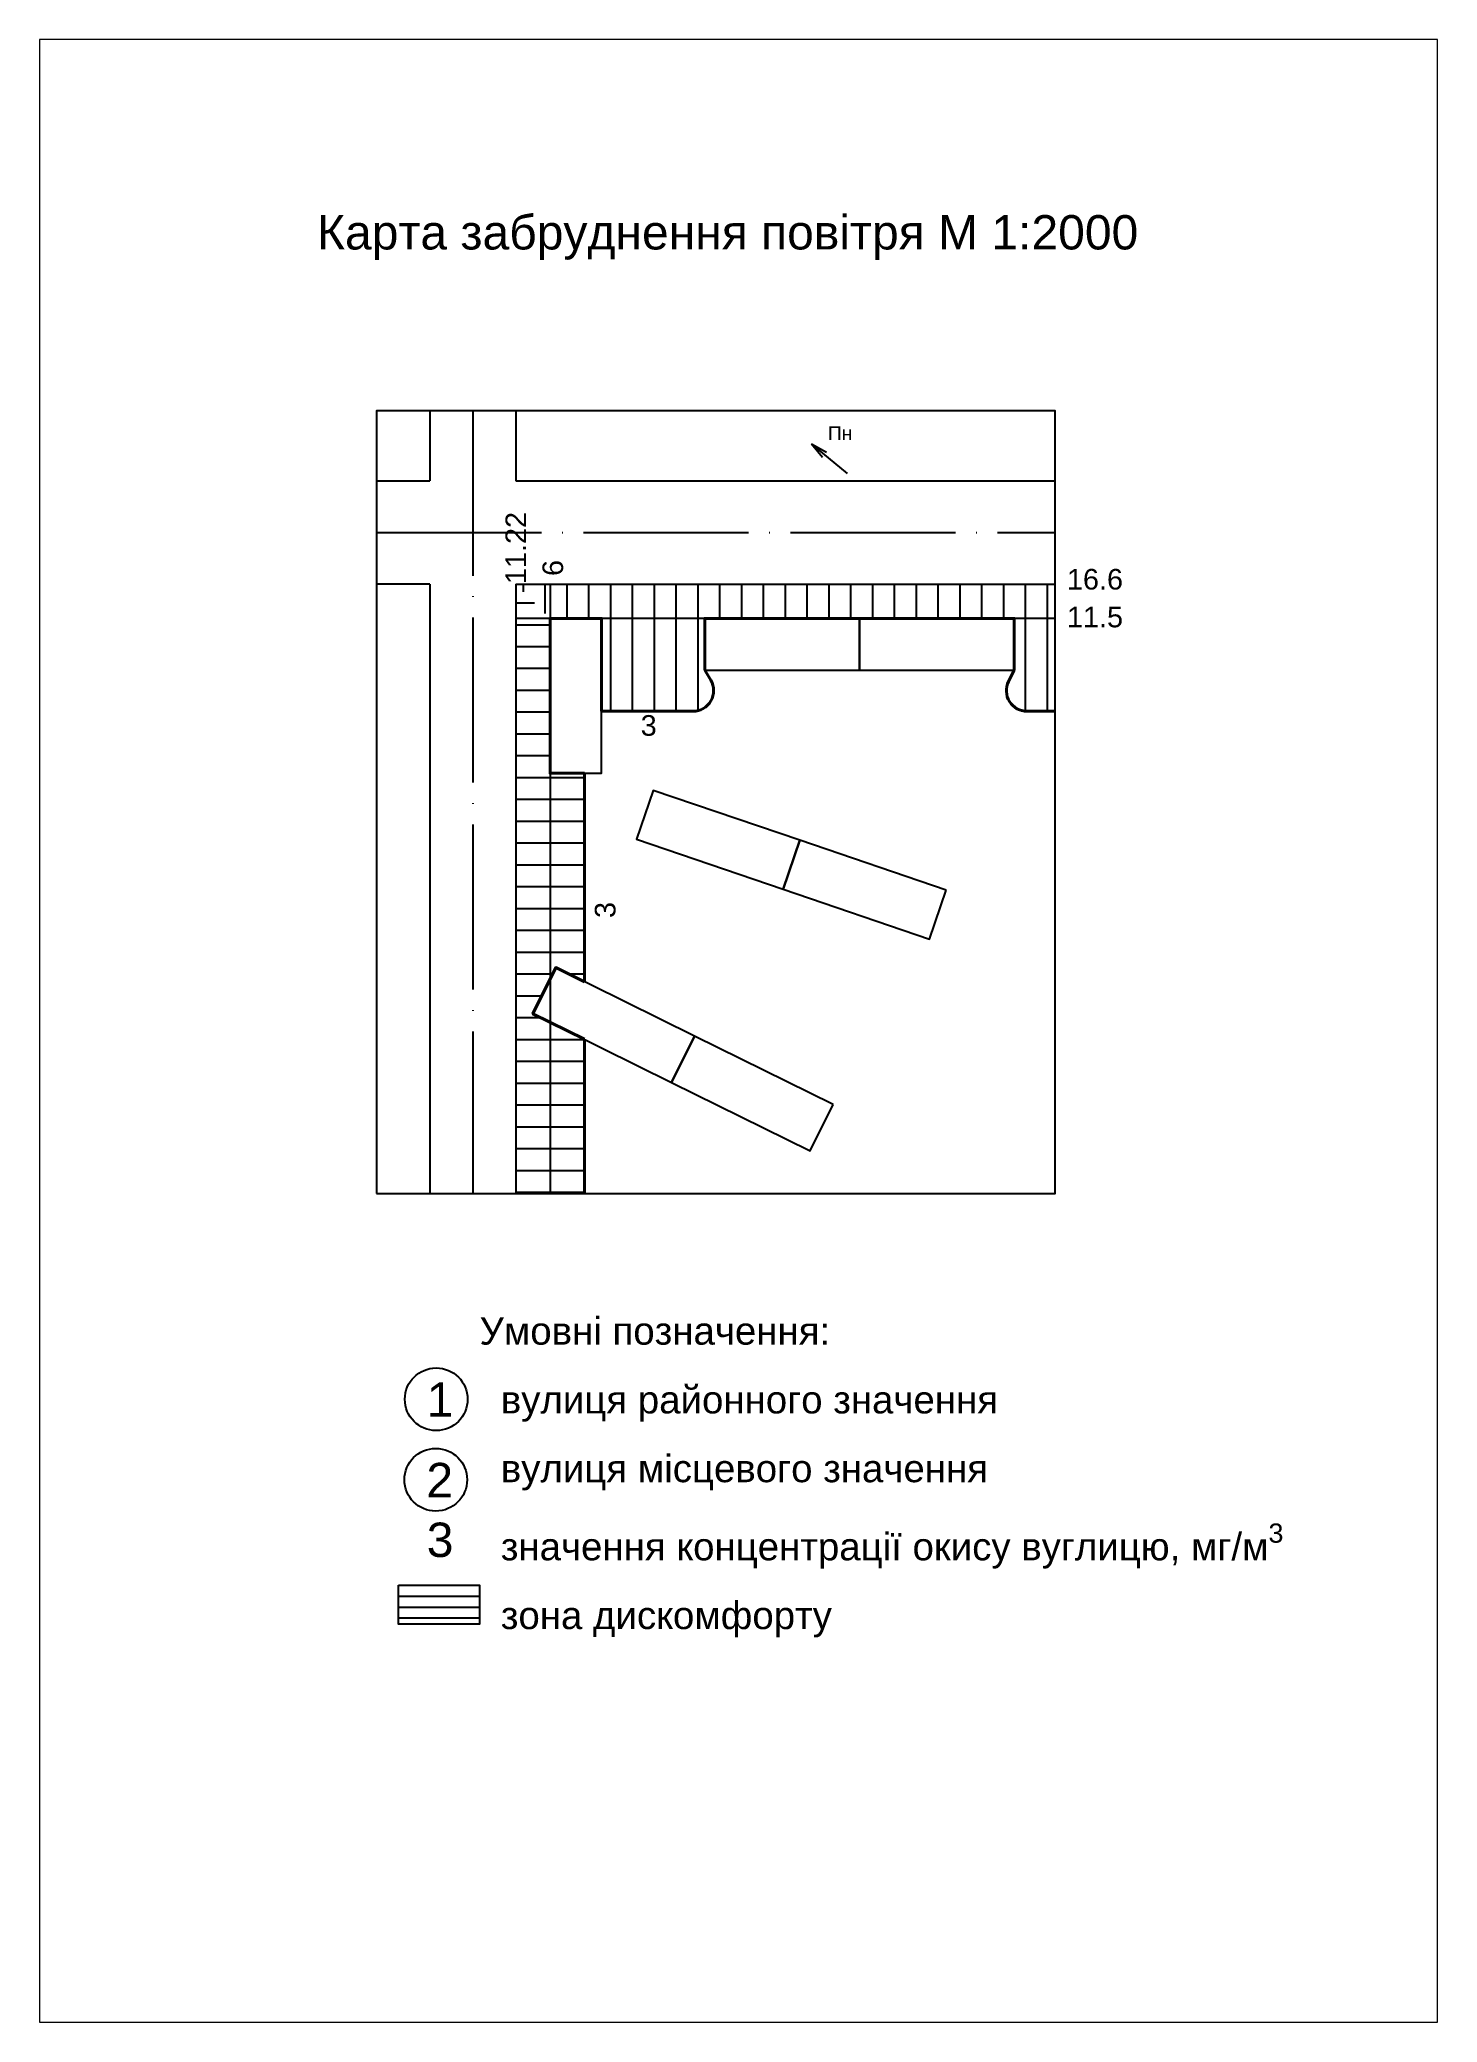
# Paper-space layout 'забруднення' of a CAD drawing. Header units: millimetres. Extents: x 3 to 206, y 3 to 291.
# The model-space entities are those that its viewports show. They can reach past a viewport. Long polylines and large blocks are cut down to what shows.
import ezdxf

# ---------------------------------------------------------------- set-up
doc = ezdxf.new("R2010")
doc.units = ezdxf.units.MM
doc.linetypes.add('ACAD_ISO04W100', pattern=[30, 24, -3, 0, -3])
doc.layers.add('будівлі', color=7, linetype='Continuous')
doc.layers.add('ВДМ', color=7, linetype='Continuous')
doc.styles.get("Standard").update_dxf_attribs({"font": 'arial.ttf'})

msp = doc.modelspace()

# ---------------------------------------------------------------- hatches: boundary and pattern name
h = msp.add_hatch()
h.set_pattern_fill('LINE', color=256)
h.paths.add_polyline_path([(24237.308, 2143.752), (24232.308, 2143.752), (24232.308, 2166.252), (24227.308, 2171.252), (24227.308, 2082.616), (24237.308, 2082.616), (24237.308, 2105.046), (24229.808, 2108.752), (24233.13, 2115.476), (24237.308, 2113.412)])
h = msp.add_hatch()
h.set_pattern_fill('LINE', color=256, angle=90)
h.paths.add_polyline_path([(24254.808, 2166.252), (24277.308, 2166.252), (24299.808, 2166.252), (24299.808, 2158.752), (24298.981, 2157.088, 0.5569136), (24301.666, 2152.752), (24305.737, 2152.752), (24305.737, 2171.252), (24227.308, 2171.252), (24232.308, 2166.252), (24239.808, 2166.252), (24239.808, 2152.752), (24253.087, 2152.752, 0.5792024), (24255.677, 2157.266), (24254.808, 2158.752)])
at = {"transparency": 33554687}
h = msp.add_hatch(dxfattribs=at)
h.set_pattern_fill('LINE', color=256, scale=0.5)
h.paths.add_polyline_path([(24222.039, 2025.663), (24210.262, 2025.663), (24210.262, 2019.972), (24222.039, 2019.972)])

# ---------------------------------------------------------------- linework, layer by layer
for points in [[(24207.066, 2082.616), (24305.737, 2082.616), (24305.737, 2196.478), (24207.066, 2196.478), (24207.066, 2082.616)], [(24232.308, 2171.252), (24232.308, 2082.616)], [(24305.737, 2166.252), (24227.308, 2166.252)]]:
    msp.add_lwpolyline(points)
at = {"color": 1, "lineweight": 40}
for points in [[(24239.808, 2152.752), (24239.808, 2166.252), (24232.308, 2166.252), (24232.308, 2143.752), (24237.308, 2143.752)], [(24254.808, 2158.752), (24254.808, 2164.213), (24254.808, 2166.252), (24299.808, 2166.252), (24299.808, 2158.752)], [(24237.308, 2143.752), (24237.308, 2113.412)], [(24237.308, 2113.412), (24233.13, 2115.476), (24229.808, 2108.752), (24237.308, 2105.046)], [(24237.308, 2105.046), (24237.308, 2082.616)]]:
    msp.add_lwpolyline(points, dxfattribs=at)
for points in [[(24254.808, 2158.752), (24255.677, 2157.266, -0.5792024), (24253.087, 2152.752), (24239.808, 2152.752)], [(24305.737, 2152.752), (24301.666, 2152.752, -0.5569136), (24298.981, 2157.088), (24299.808, 2158.752)]]:
    msp.add_lwpolyline(points, format="xyb", dxfattribs=at)
msp.add_lwpolyline([(24210.262, 2025.663), (24222.039, 2025.663), (24222.039, 2019.972), (24210.262, 2019.972)], close=True)
for centre in [(24215.747, 2052.692), (24215.688, 2040.981)]:
    msp.add_circle(centre, 4.556)
at = {"layer": 'будівлі', "color": 7}
for points in [[(24232.308, 2166.252), (24232.308, 2143.752), (24239.808, 2143.752), (24239.808, 2166.252), (24232.308, 2166.252)], [(24277.308, 2166.252), (24254.808, 2166.252), (24254.808, 2158.752), (24277.308, 2158.752), (24277.308, 2166.252)], [(24299.808, 2166.252), (24277.308, 2166.252), (24277.308, 2158.752), (24299.808, 2158.752), (24299.808, 2166.252)], [(24268.603, 2133.986), (24247.308, 2141.252), (24244.887, 2134.154), (24266.181, 2126.888), (24268.603, 2133.986)], [(24289.898, 2126.721), (24268.603, 2133.986), (24266.181, 2126.888), (24287.476, 2119.623), (24289.898, 2126.721)], [(24253.303, 2105.509), (24233.13, 2115.476), (24229.808, 2108.752), (24249.981, 2098.785), (24253.303, 2105.509)], [(24273.475, 2095.543), (24253.303, 2105.509), (24249.981, 2098.785), (24270.153, 2088.819), (24273.475, 2095.543)]]:
    msp.add_lwpolyline(points, dxfattribs=at)
at = {"layer": 'ВДМ'}
for points in [[(24214.808, 2196.478), (24214.808, 2186.252)], [(24227.308, 2196.478), (24227.308, 2186.252)], [(24275.563, 2187.357), (24270.304, 2191.648)], [(24270.304, 2191.648), (24271.931, 2189.728)], [(24270.304, 2191.648), (24272.512, 2190.439)], [(24207.066, 2186.252), (24214.808, 2186.252)], [(24227.308, 2186.252), (24305.737, 2186.252)], [(24214.808, 2171.252), (24207.066, 2171.252)], [(24214.808, 2171.252), (24214.808, 2082.616)], [(24227.308, 2171.252), (24305.737, 2171.252)], [(24227.308, 2171.252), (24227.308, 2082.616)]]:
    msp.add_lwpolyline(points, dxfattribs=at)
at = {"layer": 'ВДМ', "linetype": 'ACAD_ISO04W100'}
for points in [[(24221.058, 2196.478), (24221.058, 2082.616)], [(24207.066, 2178.752), (24305.737, 2178.752)]]:
    msp.add_lwpolyline(points, dxfattribs=at)

# ---------------------------------------------------------------- texts
at = {"layer": 'ВДМ', "attachment_point": 1}
for s, width, heights, insert, char_height in [('Карта забруднення повітря М 1:2000', 123.14304, [22.971], (24198.416, 2224.922), 5), ('Пн', 4.32334, [0], (24272.705, 2194.204), 2), ('\\A1;16.6', 4.32334, [0], (24307.468, 2173.461), 3), ('\\A1;11.5', 4.32334, [0], (24307.468, 2167.971), 3), ('\\A1;3', 4.32334, [0], (24245.482, 2152.195), 3), ('\\A1;\\pxsm1.5;Умовні позначення:\\P  вулиця районного значення\\P  вулиця місцевого значення\\P  значення концентрації окису вуглицю, мг/м{\\H0.7x;\\S3^ ;}\\P  зона дискомфорту', 125.23078, [77.474], (24222.039, 2064.631), 4), ('1', 4.32334, [0], (24214.379, 2055.149), 5), ('2', 4.32334, [0], (24214.32, 2043.438), 5), ('3', 4.32334, [0], (24214.371, 2034.751), 5)]:
    msp.add_mtext_dynamic_manual_height_columns(s, width=width, gutter_width=12.5, heights=heights, dxfattribs=dict(at, insert=insert, char_height=char_height))
at = {"layer": 'ВДМ', "char_height": 3, "attachment_point": 1, "rotation": 90}
for s, insert in [('\\A1;11.22', (24225.823, 2171.26)), ('\\A1;6', (24231.198, 2172.431)), ('\\A1;3', (24238.817, 2122.688))]:
    msp.add_mtext_dynamic_manual_height_columns(s, width=4.32334, gutter_width=12.5, heights=[0], dxfattribs=dict(at, insert=insert))

psp = doc.layouts.new('забруднення')

# ---------------------------------------------------------------- viewports
at = {"layer": 'Defpoints'}
psp.add_viewport(center=(104.66, 147.07), size=(203.25, 288.374), view_center_point=(24259.708, 2106.257), view_height=288.3741, dxfattribs=at)

doc.saveas('drawing.dxf')
